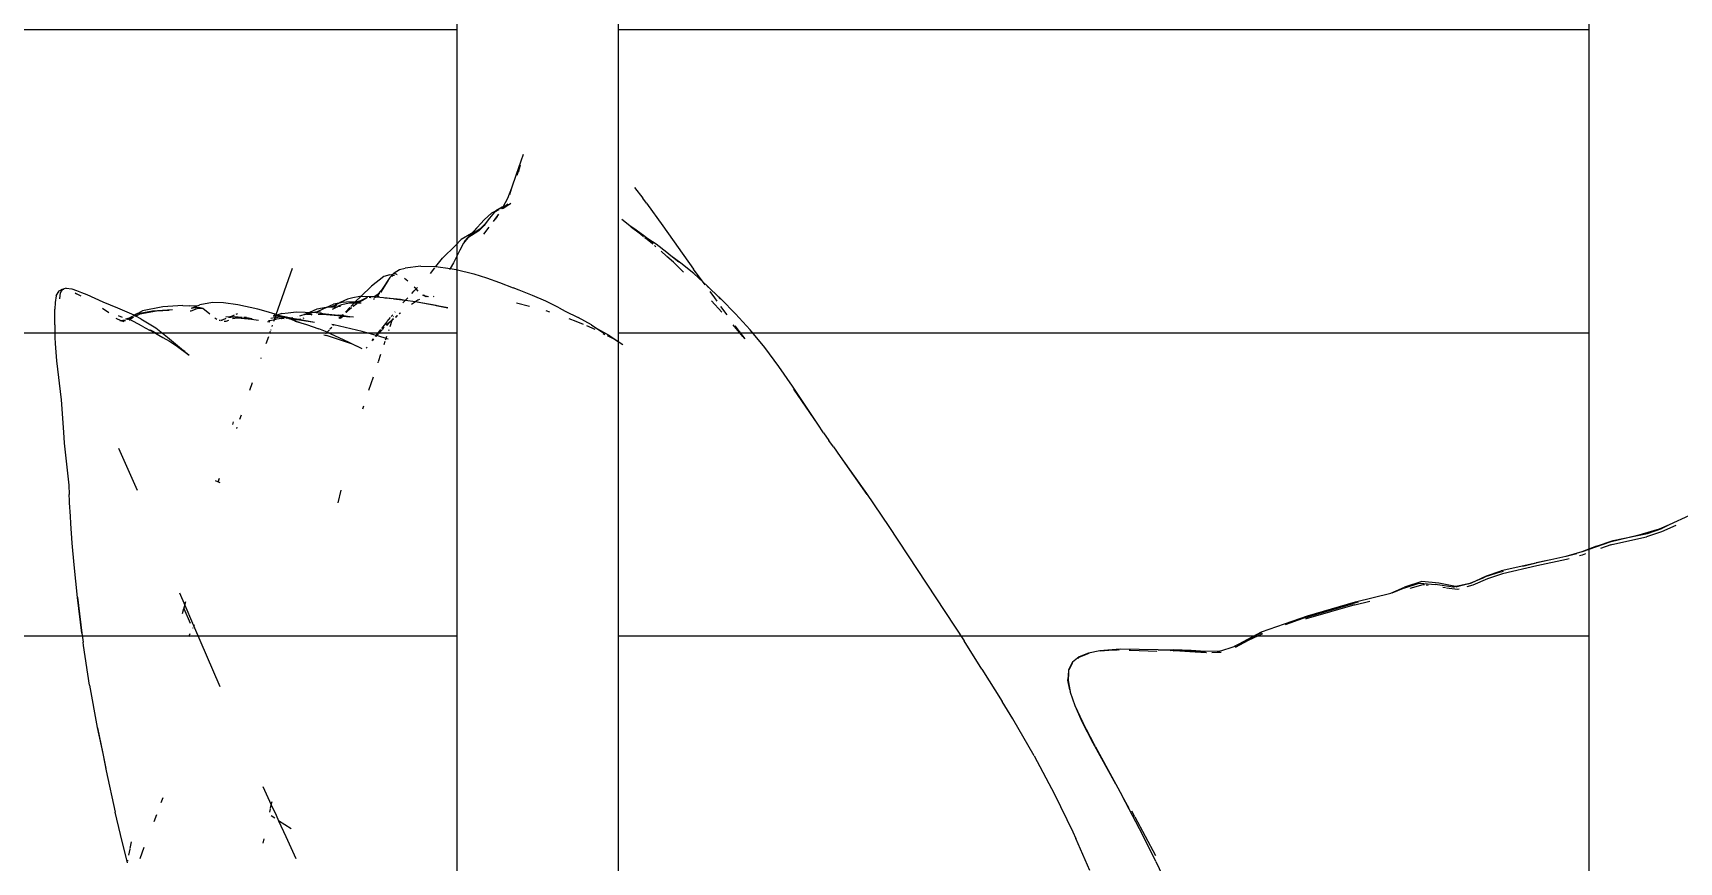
# Model space of a CAD drawing. Header units: millimetres. Extents: x -12551121 to 353735, y 112272 to 285506.
# Drawn here: x 99886 to 100395, y 178618 to 178874 of the extents above; entities that cross this region are included whole.
import ezdxf

# ---------------------------------------------------------------- set-up
doc = ezdxf.new("R2010")
doc.units = ezdxf.units.MM
doc.header["$MEASUREMENT"] = 0
doc.layers.add('+AT9-HATCH', color=8, linetype='Continuous')
doc.layers.add('+AT9_Hardscape', color=1, linetype='Continuous')

# ---------------------------------------------------------------- blocks, each defined once
blk = doc.blocks.new('cabana')
at = {"layer": '+AT9_Hardscape', "color": 1}
for p, q in [((632.01, 673.96), (641.07, 674.25)), ((632.47, 673.76), (632.76, 673.64)), ((634.22, 673.02), (635.98, 672.28)), ((636.16, 672.2), (638.08, 671.39)), ((641.07, 674.25), (648.1, 674.45)), ((661.22, 674.56), (648.1, 674.45)), ((666.64, 674.49), (661.22, 674.56)), ((666.64, 674.49), (661.94, 674.51)), ((674.72, 674.39), (666.64, 674.49)), ((674.91, 674.46), (666.64, 674.49)), ((688.24, 674.1), (674.91, 674.46)), ((688.24, 674.1), (700.6, 673.46)), ((700.6, 673.46), (701.63, 673.35)), ((704.4, 673.13), (701.63, 673.35)), ((715.59, 672.14), (704.4, 673.13)), ((704.4, 673.13), (715.53, 672.22)), ((715.53, 672.22), (725.66, 671.15)), ((635.57, 667.98), (632.43, 669.99)), ((725.66, 671.15), (732.31, 670.38)), ((732.31, 670.38), (738.31, 669.51)), ((738.31, 669.51), (740.55, 669.12)), ((740.55, 669.12), (744.68, 668.53)), ((744.68, 668.53), (745.33, 668.43)), ((745.33, 668.43), (747.24, 668.16)), ((750.02, 667.67), (747.24, 668.16)), ((763.02, 666.37), (750.02, 667.67)), ((644.72, 662.1), (642.77, 663.35)), ((766.4, 665.96), (763.02, 666.37)), ((776.36, 664.54), (766.4, 665.96)), ((788.47, 663.54), (776.36, 664.54)), ((793.8, 662.81), (788.47, 663.54)), ((795.68, 662.48), (793.8, 662.81)), ((797.46, 662.13), (795.68, 662.48)), ((799.52, 661.74), (797.46, 662.13)), ((799.52, 661.74), (804.19, 660.7)), ((649.39, 659.1), (647.99, 660)), ((806.2, 660.22), (804.19, 660.7)), ((808.22, 659.43), (806.2, 660.22)), ((808.84, 658.09), (807.06, 658.6)), ((808.22, 659.43), (809.45, 658.22)), ((809.54, 657.39), (808.84, 658.09)), ((809.48, 657.88), (809.45, 658.22)), ((809.5, 657.83), (809.48, 657.88)), ((809.75, 657.18), (809.5, 657.83)), ((809.54, 657.39), (809.5, 657.83)), ((809.6, 656.83), (809.54, 657.39)), ((809.75, 657.18), (809.54, 657.39)), ((809.87, 655.99), (809.75, 657.18)), ((806.53, 651.94), (807.51, 653.15)), ((807.62, 651.56), (806.63, 650.07)), ((807.89, 653.5), (807.51, 653.15)), ((808.51, 652.98), (807.62, 651.56)), ((809.26, 654.3), (808.51, 652.98)), ((809.87, 655.99), (809.26, 654.3)), ((758.15, 650.29), (744.24, 647.35)), ((806.63, 650.07), (803.36, 645.71)), ((703.99, 641.39), (705.4, 640.67)), ((796.16, 640.83), (796.54, 641.76)), ((796.16, 640.83), (796.51, 641.32)), ((796.44, 640.35), (796.51, 641.32)), ((796.51, 641.32), (797.56, 642.78)), ((796.51, 641.32), (796.54, 641.76)), ((797.36, 640.75), (798.2, 641.88)), ((800.62, 641.62), (797.46, 637.22)), ((799.64, 644.59), (801.43, 646.22)), ((803.36, 645.71), (800.62, 641.62)), ((679.4, 634.7), (699.51, 638.83)), ((697.31, 640.48), (696.52, 641.07)), ((699.01, 639.21), (698.82, 639.35)), ((699.51, 638.83), (700.41, 639.04)), ((699.84, 638.59), (699.51, 638.83)), ((706.35, 640.19), (700.41, 639.04)), ((705.4, 640.67), (700.54, 639.76)), ((705.45, 640.65), (705.4, 640.67)), ((705.85, 640.77), (705.45, 640.65)), ((705.45, 640.65), (706.35, 640.19)), ((710.46, 640.98), (706.35, 640.19)), ((706.35, 640.19), (707.36, 639.67)), ((793.55, 635.4), (795.52, 637.7)), ((795.52, 637.7), (796.26, 638.63)), ((795.78, 635.27), (796.98, 636.67)), ((796.15, 640.57), (796.08, 640.8)), ((796.14, 640.03), (796.15, 640.57)), ((796.15, 640.57), (796.16, 640.83)), ((796.29, 640.19), (796.15, 640.57)), ((796.17, 638.85), (796.15, 638.88)), ((796.26, 638.63), (796.18, 638.82)), ((796.28, 638.58), (796.18, 638.44)), ((796.26, 638.63), (796.29, 638.7)), ((796.28, 638.58), (796.26, 638.63)), ((796.66, 639.11), (796.28, 638.58)), ((796.77, 637.39), (796.28, 638.58)), ((796.29, 638.7), (796.63, 639.2)), ((796.29, 638.7), (796.42, 639.02)), ((796.49, 639.2), (796.56, 639.39)), ((796.56, 639.39), (796.53, 639.48)), ((796.56, 639.39), (796.7, 639.74)), ((796.59, 639.31), (796.56, 639.39)), ((796.72, 637.76), (796.6, 638.6)), ((796.74, 638.21), (796.6, 638.6)), ((796.63, 639.2), (796.75, 639.31)), ((796.64, 639.17), (796.63, 639.2)), ((796.75, 639.31), (796.64, 639.17)), ((796.66, 639.11), (796.64, 639.17)), ((796.77, 638.81), (796.66, 639.11)), ((796.74, 638.21), (796.72, 637.76)), ((796.77, 638.81), (796.74, 638.21)), ((796.96, 637.63), (796.74, 638.21)), ((796.75, 639.31), (796.88, 639.41)), ((796.75, 639.31), (796.77, 638.81)), ((797.11, 637.82), (796.77, 638.81)), ((796.81, 639.91), (796.8, 639.54)), ((796.98, 636.67), (796.9, 636.99)), ((796.98, 636.67), (797.21, 636.94)), ((797.33, 635.33), (796.98, 636.67)), ((797.21, 636.94), (797.09, 637.28)), ((797.21, 636.94), (797.36, 637.11)), ((797.62, 635.83), (797.21, 636.94)), ((797.36, 637.11), (797.22, 637.49)), ((797.36, 637.11), (797.46, 637.22)), ((797.63, 636.31), (797.36, 637.11)), ((797.63, 636.31), (797.62, 635.83)), ((629.31, 631.64), (630.58, 631.07)), ((792.12, 631.37), (788.6, 628.38)), ((791.15, 632.41), (788.75, 629.82)), ((790.06, 631), (791.76, 633.07)), ((790.06, 631), (791.15, 632.41)), ((791.15, 632.41), (791.87, 633.35)), ((791.76, 633.07), (791.15, 632.41)), ((793.55, 635.4), (791.87, 633.35)), ((795.78, 635.27), (792.12, 631.37)), ((797.52, 631.23), (796.63, 625.18)), ((797.16, 630.07), (797.33, 635.33)), ((797.16, 630.07), (797.3, 632.88)), ((797.62, 635.83), (797.52, 631.23)), ((798.19, 634.31), (797.62, 635.83)), ((798.07, 627.93), (798.19, 634.31)), ((636.14, 626.54), (637.04, 627.44)), ((640.41, 626.73), (636.99, 625.97)), ((638.31, 627.63), (639.23, 627.24)), ((639.44, 627.15), (640.41, 626.73)), ((646.49, 628.1), (640.41, 626.73)), ((640.41, 626.73), (641.4, 626.31)), ((788.6, 628.38), (784.11, 624.87)), ((785.95, 626.64), (784.11, 624.87)), ((787.25, 628.06), (785.16, 625.96)), ((785.95, 626.64), (785.16, 625.96)), ((788.75, 629.82), (787.25, 628.06)), ((796.5, 626.18), (797.16, 630.07)), ((797.15, 621.71), (798.07, 627.93)), ((629.93, 624.32), (622.62, 622.72)), ((635.15, 625.54), (629.93, 624.32)), ((631.91, 622.27), (635.15, 625.54)), ((636.99, 625.97), (635.15, 625.54)), ((741.6, 622.24), (741.3, 621.79)), ((741.48, 622.3), (741.6, 622.24)), ((742.15, 623.08), (741.6, 622.24)), ((741.6, 622.24), (742.45, 621.73)), ((742.53, 621.79), (741.6, 622.24)), ((785.16, 625.96), (781.72, 623)), ((783.95, 624.74), (781.72, 623)), ((783.95, 624.74), (783.28, 624.07)), ((784.11, 624.87), (783.95, 624.74)), ((785.16, 625.96), (784.11, 624.87)), ((797.15, 621.71), (796.72, 619.75)), ((792.84, 614.08), (794.97, 615.87)), ((794.97, 615.87), (795.26, 617.71)), ((794.97, 615.87), (795.59, 616.99)), ((795, 619.68), (795.05, 619.86)), ((795.26, 617.71), (795, 619.68)), ((795.59, 616.99), (795.78, 618.78)), ((795.78, 618.78), (795.72, 619.47)), ((795.85, 619.08), (796.07, 617.53)), ((795.85, 619.08), (796.11, 617.67)), ((796.07, 617.53), (796.11, 617.67)), ((796.11, 617.67), (796.72, 619.75)), ((796.11, 617.67), (796.3, 616.61)), ((796.16, 612.55), (796.3, 616.61)), ((756.58, 613.24), (756.9, 613.05)), ((758.73, 613.9), (757.97, 614.27)), ((759.14, 611.7), (760.35, 610.98)), ((790.24, 611.16), (790.25, 610.8)), ((790.35, 611.12), (790.25, 610.8)), ((790.52, 609.52), (790.25, 610.8)), ((790.33, 611.31), (790.35, 611.15)), ((790.39, 611.32), (790.35, 611.15)), ((790.35, 611.15), (790.35, 611.12)), ((790.35, 611.12), (790.56, 609.55)), ((790.47, 611.63), (790.43, 611.47)), ((790.81, 612.38), (791.34, 612.82)), ((795.39, 609.31), (796.16, 612.55)), ((767.27, 606.82), (769.41, 605.53)), ((788.59, 601.85), (789.84, 606.01)), ((789.59, 609.75), (789.69, 610.25)), ((789.79, 608.84), (789.59, 609.75)), ((789.84, 606.01), (789.97, 607.52)), ((789.84, 604.55), (790.47, 606.8)), ((789.87, 605.3), (790.5, 607.38)), ((790.47, 607.05), (790.49, 607.13)), ((790.47, 606.8), (790.47, 607.05)), ((790.74, 608.03), (790.49, 607.13)), ((790.49, 607.13), (790.5, 607.38)), ((790.5, 607.38), (790.52, 607.43)), ((790.52, 607.43), (790.74, 608.03)), ((790.52, 607.43), (790.56, 607.99)), ((790.56, 607.99), (790.62, 608.52)), ((790.62, 608.52), (790.62, 608.69)), ((790.72, 608.1), (790.62, 608.52)), ((791.14, 609.46), (790.72, 608.1)), ((790.74, 608.03), (790.72, 608.1)), ((790.93, 607.26), (790.74, 608.03)), ((791.01, 606.85), (790.93, 607.26)), ((791.18, 605.89), (791.1, 606.33)), ((791.18, 605.89), (791.17, 605.85)), ((793.86, 605.04), (795.39, 609.31)), ((776.18, 601.46), (776.41, 601.32)), ((787.89, 599.79), (788.59, 601.85)), ((788.59, 601.85), (789.87, 605.3)), ((789.48, 603.26), (788.9, 601.59)), ((789.48, 603.26), (789.71, 604.07)), ((791.31, 599.31), (793.86, 605.04)), ((780.39, 598.93), (782.38, 597.74)), ((783.21, 597.24), (783.82, 596.88)), ((784.13, 596.69), (784.34, 596.56)), ((785.21, 596.04), (785.54, 595.84)), ((786.64, 596.48), (786.88, 597.12)), ((787.03, 596.32), (787.11, 596.78)), ((787.04, 594.94), (787.03, 596.32)), ((787.65, 594.8), (787.69, 595.92)), ((787.87, 599.75), (787.89, 599.79)), ((788.74, 594.35), (790.06, 596.89)), ((790.06, 596.89), (791.31, 599.31)), ((786.03, 589.78), (786.45, 590.43)), ((786.45, 590.43), (786.4, 590.06)), ((786.4, 590.06), (786.52, 590.37)), ((786.45, 590.43), (786.52, 590.55)), ((786.49, 589.8), (787.44, 592.1)), ((786.5, 590.09), (786.68, 590.8)), ((786.5, 590.09), (786.52, 590.37)), ((786.52, 590.37), (786.68, 590.8)), ((786.52, 590.55), (786.68, 590.8)), ((786.52, 590.37), (786.52, 590.55)), ((786.67, 595.16), (787.04, 594.94)), ((786.68, 590.8), (786.77, 590.94)), ((786.75, 591.92), (787, 592.67)), ((786.77, 591.03), (786.86, 591.26)), ((786.77, 591.03), (786.77, 590.94)), ((786.86, 591.26), (788.03, 594.29)), ((786.86, 591.26), (787.61, 593.73)), ((787.44, 592.1), (786.86, 591.26)), ((787, 592.67), (787.05, 594.14)), ((787.05, 592.82), (787, 592.67)), ((787.06, 594.57), (787.04, 594.94)), ((787.04, 594.94), (787.64, 594.58)), ((787.05, 594.14), (787.06, 594.57)), ((787.05, 592.82), (787.05, 594.14)), ((787.44, 592.1), (787.75, 592.84)), ((787.63, 592.42), (787.44, 592.1)), ((787.63, 592.42), (787.45, 591.81)), ((787.64, 594.58), (787.61, 593.73)), ((788.33, 593.64), (787.63, 592.42)), ((787.75, 592.84), (787.63, 592.42)), ((787.65, 594.8), (787.64, 594.58)), ((787.64, 594.58), (788.05, 594.33)), ((787.78, 592.91), (787.75, 592.84)), ((788.16, 594.26), (787.78, 592.91)), ((787.78, 592.91), (788.3, 594.13)), ((788.05, 594.33), (788.03, 594.29)), ((788.28, 595.04), (788.05, 594.33)), ((788.05, 594.33), (788.16, 594.26)), ((788.36, 594.92), (788.16, 594.26)), ((788.37, 594.9), (788.16, 594.26)), ((788.16, 594.26), (788.3, 594.16)), ((788.3, 594.16), (788.37, 594.9)), ((788.3, 594.16), (788.5, 594.64)), ((788.3, 594.13), (788.3, 594.16)), ((788.3, 594.16), (788.56, 594.03)), ((788.33, 593.64), (788.3, 594.13)), ((788.43, 592.3), (788.3, 590.31)), ((788.56, 594.03), (788.33, 593.64)), ((788.43, 592.3), (788.33, 593.64)), ((788.5, 594.64), (788.52, 594.69)), ((788.74, 594.35), (788.56, 594.03)), ((788.56, 594.03), (801.56, 586.22)), ((727.56, 587.35), (731.27, 585.54)), ((783.6, 585.54), (781.46, 582.06)), ((785.36, 588.73), (783.6, 585.54)), ((783.65, 582.97), (785.6, 588.02)), ((783.65, 582.97), (785.59, 587.64)), ((784.58, 587.51), (785.36, 588.73)), ((785.36, 588.73), (786.03, 589.78)), ((785.57, 586.93), (785.59, 587.64)), ((785.59, 587.64), (786.31, 589.46)), ((785.59, 587.64), (785.6, 588.02)), ((785.6, 588.02), (786.4, 590.06)), ((785.6, 588.02), (785.62, 588.55)), ((785.62, 588.55), (786.03, 589.78)), ((785.69, 585.95), (785.63, 586.28)), ((786.31, 589.46), (786.5, 590.09)), ((786.4, 590.06), (786.31, 589.46)), ((786.31, 589.46), (786.49, 589.8)), ((786.46, 589.25), (786.49, 589.8)), ((786.49, 589.8), (786.5, 590.09)), ((786.5, 587.75), (786.49, 587.82)), ((786.79, 585.11), (786.57, 587.1)), ((786.75, 584.92), (786.66, 585.56)), ((786.79, 585.11), (786.66, 585.56)), ((786.91, 585.64), (786.79, 585.11)), ((786.91, 585.64), (786.85, 584.72)), ((788.04, 587.91), (787.41, 585.14)), ((788.3, 590.31), (788.04, 587.91)), ((774.67, 572.93), (778.98, 580.19)), ((779.38, 580.96), (778.98, 580.19)), ((779.91, 579.8), (779.53, 580.34)), ((779.91, 579.8), (781.46, 582.06)), ((785.96, 581.36), (785.65, 579.96)), ((786.09, 580.62), (785.65, 579.08)), ((786.09, 580.62), (786.83, 583.14)), ((786.09, 580.62), (786.1, 580.9)), ((786.09, 580.24), (786.09, 580.62)), ((786.11, 583.29), (786.1, 583.38)), ((786.75, 584.92), (786.37, 583.21)), ((786.71, 582.08), (786.88, 580.47)), ((786.71, 582.08), (786.86, 581.4)), ((786.8, 584.95), (786.75, 584.92)), ((786.8, 584.51), (786.75, 584.92)), ((786.79, 585.06), (786.79, 585.11)), ((786.8, 584.95), (786.79, 585.06)), ((786.8, 584.95), (786.8, 584.51)), ((786.85, 584.72), (786.8, 584.95)), ((786.85, 584.72), (786.8, 584.51)), ((786.8, 584.51), (786.82, 584.37)), ((786.82, 584.37), (786.83, 583.14)), ((787.04, 583.86), (786.83, 583.14)), ((786.83, 583.14), (786.86, 581.4)), ((787.04, 583.86), (786.85, 584.72)), ((786.86, 581.4), (787.33, 579.24)), ((786.86, 581.4), (786.88, 580.47)), ((787.41, 585.14), (787.04, 583.86)), ((787.6, 581.38), (787.04, 583.86)), ((787.48, 578.5), (787.6, 581.38)), ((775.25, 573.59), (776.55, 575.31)), ((776.55, 575.31), (779.12, 578.64)), ((777.96, 569.11), (781.74, 577.24)), ((779.12, 578.64), (779.91, 579.8)), ((780.52, 578.95), (779.91, 579.8)), ((781.12, 578.1), (780.67, 578.74)), ((781.74, 577.24), (781.6, 577.44)), ((781.64, 577.57), (781.79, 577.34)), ((781.74, 577.24), (781.79, 577.34)), ((781.79, 577.34), (782.02, 577.85)), ((783.46, 575.35), (783.94, 574.43)), ((785.65, 579.96), (783.94, 574.43)), ((784.05, 574.23), (784.4, 575.21)), ((785.65, 579.08), (784.4, 575.21)), ((786.99, 575.04), (786.53, 576.85)), ((786.99, 575.04), (787.29, 576.96)), ((787.32, 576.71), (786.99, 575.04)), ((787.28, 577.04), (787.46, 578.07)), ((787.3, 576.99), (787.28, 577.04)), ((787.29, 576.96), (787.3, 576.99)), ((787.34, 576.82), (787.29, 576.96)), ((787.32, 576.71), (787.34, 576.82)), ((787.48, 575.21), (787.32, 576.71)), ((787.33, 579.24), (787.48, 578.5)), ((787.37, 577), (787.34, 576.82)), ((787.48, 576.29), (787.34, 576.82)), ((787.37, 577), (787.46, 578.07)), ((787.46, 578.07), (787.48, 578.5)), ((787.46, 578.07), (787.48, 576.29)), ((787.48, 578.5), (787.97, 576.05)), ((787.48, 576.29), (787.48, 575.21)), ((787.98, 574.33), (787.48, 576.29)), ((787.98, 574.33), (787.97, 576.05)), ((754.52, 573.86), (755.29, 573.41)), ((759.73, 570.82), (763.52, 568.61)), ((772.7, 570.24), (775.25, 573.59)), ((772.7, 570.24), (774.67, 572.93)), ((782.84, 570.89), (783.17, 571.95)), ((783.82, 574.06), (783.17, 571.95)), ((783.17, 571.95), (783.92, 573.9)), ((783.36, 574.81), (783.82, 574.06)), ((783.37, 574.94), (783.37, 575)), ((783.89, 574.28), (783.37, 574.94)), ((783.38, 575.07), (783.94, 574.43)), ((783.88, 574.23), (783.82, 574.06)), ((783.82, 574.06), (783.92, 573.9)), ((783.88, 574.23), (783.89, 574.28)), ((784, 574.12), (783.88, 574.23)), ((783.94, 574.43), (783.89, 574.28)), ((783.92, 573.9), (783.99, 574.07)), ((783.92, 573.9), (784.08, 573.65)), ((783.94, 574.43), (784.05, 574.23)), ((783.99, 574.07), (784, 574.12)), ((784.06, 574.04), (783.99, 574.07)), ((784.05, 574.23), (784, 574.12)), ((784.05, 574.23), (784.19, 574)), ((784.05, 574.23), (784.18, 573.98)), ((784.16, 573.91), (784.06, 574.04)), ((784.14, 573.86), (784.16, 573.91)), ((784.18, 573.98), (784.16, 573.93)), ((784.65, 572.73), (785.84, 570.82)), ((784.76, 572.87), (785.84, 570.82)), ((784.78, 572.9), (785.86, 570.89)), ((785.98, 571.27), (784.8, 572.92)), ((784.84, 572.97), (785.99, 571.3)), ((786.12, 570.24), (786.77, 568.99)), ((786.15, 570.36), (786.14, 570.33)), ((786.14, 570.33), (786.32, 570.03)), ((786.25, 570.92), (787.02, 569.8)), ((787.02, 569.8), (786.25, 570.89)), ((786.85, 574.07), (787.01, 574.98)), ((787.01, 574.98), (786.99, 575.04)), ((787.34, 573.69), (787.01, 574.98)), ((787.02, 569.8), (787.34, 571.18)), ((787.17, 570.15), (787.2, 569.56)), ((787.34, 571.18), (787.34, 573.69)), ((787.91, 571.99), (787.4, 569.26)), ((787.99, 573.16), (787.91, 571.99)), ((788.08, 573.96), (787.98, 574.33)), ((787.99, 573.16), (787.98, 574.33)), ((788.65, 571.55), (788.08, 573.96)), ((788.71, 569.78), (788.65, 571.55)), ((767.43, 566.34), (767.6, 566.23)), ((767.83, 566.1), (769.91, 564.89)), ((772.65, 568.95), (772.89, 568.66)), ((774.49, 566.62), (774.96, 566.03)), ((774.54, 566.71), (775.01, 566.14)), ((775.47, 564.44), (775.74, 564.94)), ((775.5, 565.27), (775.74, 564.94)), ((775.6, 565.44), (775.85, 565.15)), ((775.74, 564.94), (775.85, 565.15)), ((775.74, 564.94), (776.19, 564.31)), ((775.85, 565.15), (777.96, 569.11)), ((775.85, 565.15), (776.3, 564.61)), ((786.57, 567.62), (786.66, 568.26)), ((786.66, 568.26), (786.81, 568.88)), ((786.77, 568.99), (786.81, 568.88)), ((786.81, 568.88), (787.02, 569.8)), ((786.81, 568.88), (787.35, 567.18)), ((787.02, 569.8), (787.2, 569.56)), ((787.12, 568.49), (787.35, 567.18)), ((787.12, 568.49), (787.36, 567.59)), ((787.2, 569.56), (787.22, 569.53)), ((787.22, 569.53), (787.35, 569.34)), ((787.22, 569.53), (787.28, 568.6)), ((787.28, 568.6), (787.25, 568.41)), ((787.4, 569.26), (787.28, 568.6)), ((787.28, 568.6), (787.36, 567.59)), ((787.4, 569.26), (787.35, 569.34)), ((787.36, 567.59), (787.35, 567.18)), ((787.35, 567.18), (787.4, 567.03)), ((787.36, 567.59), (787.94, 565.34)), ((788.6, 567.34), (787.4, 569.26)), ((787.4, 567.03), (787.94, 565.34)), ((787.4, 567.03), (787.41, 566.8)), ((787.82, 563.89), (788.6, 567.34)), ((788.6, 567.34), (788.66, 567.59)), ((791.03, 563.45), (788.6, 567.34)), ((788.66, 567.59), (788.71, 569.78)), ((772.6, 563.32), (773.58, 562.75)), ((773.88, 562.58), (774.33, 562.31)), ((774.33, 562.31), (774.02, 561.73)), ((774.33, 562.31), (775.47, 564.44)), ((774.33, 562.31), (774.91, 561.98)), ((776.24, 564.24), (777.08, 563.06)), ((776.38, 564.52), (777.12, 563.64)), ((776.53, 561.03), (776.86, 560.84)), ((777.23, 562.84), (777.08, 563.06)), ((777.12, 563.64), (777.38, 563.32)), ((777.46, 562.48), (777.28, 562.76)), ((777.84, 562.22), (777.48, 562.83)), ((777.61, 563.04), (779.3, 560.98)), ((777.65, 560.37), (779.45, 559.33)), ((778.99, 560.13), (778.21, 561.32)), ((778.99, 560.13), (778.28, 561.44)), ((779.45, 559.33), (778.99, 560.13)), ((779.33, 560.93), (780.37, 559.66)), ((785.18, 555.48), (787.43, 562.65)), ((786.38, 559.46), (786.55, 560.14)), ((787.04, 563.3), (786.93, 563.62)), ((787.43, 562.65), (787.38, 562.73)), ((787.43, 562.65), (787.5, 562.87)), ((787.53, 562.51), (787.43, 562.65)), ((787.55, 563.27), (787.48, 563.07)), ((787.5, 562.87), (787.48, 563.07)), ((787.5, 562.87), (787.65, 563.33)), ((787.5, 562.87), (787.53, 562.51)), ((787.53, 562.51), (787.57, 562.45)), ((787.57, 562.45), (787.6, 561.72)), ((788.29, 561.51), (787.57, 562.45)), ((787.65, 563.33), (787.61, 563.45)), ((787.64, 564.31), (787.79, 564.87)), ((787.64, 564.31), (787.65, 564.21)), ((787.65, 563.33), (787.82, 563.89)), ((788.03, 562.25), (787.65, 563.33)), ((788.29, 561.51), (787.79, 562.58)), ((787.79, 562.58), (788.03, 562.25)), ((788.29, 561.51), (788.03, 562.25)), ((788.03, 562.25), (789.22, 560.64)), ((788.32, 561.39), (788.29, 561.51)), ((791.59, 558.13), (788.6, 561.07)), ((792.54, 557.33), (789.22, 560.64)), ((793.19, 559.05), (791.03, 563.45)), ((779.52, 559.29), (779.45, 559.33)), ((779.74, 558.91), (779.52, 559.29)), ((779.52, 559.29), (779.7, 558.87)), ((779.52, 559.29), (779.88, 559.08)), ((780.17, 558.04), (780.19, 558.09)), ((780.17, 558.04), (780.49, 557.46)), ((780.53, 557.54), (780.17, 558.04)), ((780.53, 557.54), (780.19, 558.12)), ((780.4, 558.78), (780.47, 558.73)), ((780.59, 559.4), (781.06, 558.81)), ((780.91, 556.72), (781.12, 556.34)), ((781.16, 556.44), (780.96, 556.79)), ((781.72, 558), (781.78, 557.92)), ((783.97, 554.98), (784.25, 554.61)), ((784.54, 554.2), (785.73, 557.6)), ((784.61, 554.1), (785.18, 555.48)), ((785.97, 558.28), (786.38, 559.46)), ((791.7, 557.99), (791.59, 558.13)), ((793.33, 556.23), (792.54, 557.33)), ((792.81, 556.47), (792.68, 556.65)), ((792.85, 555.84), (792.81, 556.47)), ((792.9, 554.91), (792.89, 555.07)), ((792.96, 554.89), (792.99, 554.93)), ((793.02, 555), (793.35, 555.54)), ((793.3, 557.22), (793.19, 559.05)), ((793.3, 557.22), (793.33, 556.23)), ((793.33, 556.23), (793.35, 555.54)), ((793.68, 555.74), (793.33, 556.23)), ((793.68, 555.74), (794.31, 553.89)), ((779.61, 541.69), (783.31, 550.67)), ((781.13, 545.14), (783.31, 550.67)), ((783.5, 551.17), (782.93, 552.47)), ((783.31, 550.67), (783.5, 551.17)), ((783.5, 551.17), (784.54, 554.2)), ((783.5, 551.17), (784.61, 554.1)), ((783.86, 550.34), (783.57, 550.99)), ((783.99, 549.72), (783.86, 550.34)), ((784.25, 554.61), (784.54, 554.2)), ((784.54, 554.2), (784.61, 554.1)), ((784.66, 554.03), (785.24, 553.2)), ((786.31, 551.7), (786.92, 550.83)), ((786.6, 549.59), (787.38, 550.13)), ((786.92, 550.83), (787.38, 550.13)), ((787.38, 550.13), (788.04, 550.59)), ((787.38, 550.13), (787.74, 549.6)), ((790.27, 552.16), (791.32, 552.93)), ((793.96, 547.25), (794.34, 552.11)), ((794.31, 553.89), (794.34, 552.11)), ((781.13, 545.14), (779.61, 541.69)), ((783.99, 545.26), (783.92, 545.42)), ((784.84, 548.06), (784.27, 546.88)), ((784.28, 547.02), (784.48, 547.5)), ((784.32, 547.38), (784.44, 547.66)), ((784.44, 547.66), (784.38, 547.96)), ((784.44, 547.66), (784.48, 547.75)), ((784.48, 547.5), (784.44, 547.66)), ((784.48, 547.75), (785.05, 548.51)), ((784.48, 547.75), (784.84, 548.06)), ((785.05, 548.51), (784.84, 548.06)), ((784.84, 548.06), (785.1, 548.29)), ((791.18, 544.82), (792.57, 543.11)), ((793.96, 547.25), (792.95, 542.86)), ((792.89, 542.73), (791.36, 538.52)), ((792.95, 542.86), (792.89, 542.73)), ((792.89, 542.73), (795.01, 540.12)), ((795.01, 540.12), (798.07, 535.47)), ((790.71, 536.74), (788.27, 531.72)), ((791.36, 538.52), (790.71, 536.74)), ((791.36, 538.52), (791.03, 538.81)), ((792.95, 537.11), (791.36, 538.52)), ((796.33, 534.46), (792.95, 537.11)), ((798.18, 532.89), (796.33, 534.46)), ((799.44, 533.31), (798.07, 535.47)), ((788.27, 531.72), (786.27, 528.11)), ((799.57, 531.16), (798.18, 532.89)), ((798.68, 532.37), (798.18, 532.89)), ((799.57, 531.16), (798.68, 532.37)), ((800.77, 529.59), (798.69, 532.55)), ((799.57, 531.16), (798.69, 532.55)), ((800.68, 529.85), (799.44, 533.31)), ((801.02, 527.48), (799.57, 531.16)), ((799.75, 530.92), (799.57, 531.16)), ((800.22, 530.26), (799.75, 530.92)), ((801.42, 526.98), (800.22, 530.26)), ((800.84, 529.37), (800.22, 530.26)), ((800.77, 529.59), (800.68, 529.85)), ((801.22, 528.94), (800.77, 529.59)), ((784.03, 524.42), (781.56, 520.72)), ((786.27, 528.11), (784.03, 524.42)), ((799.62, 526.13), (801.47, 524.07)), ((802.29, 525.51), (801.02, 527.48)), ((801.88, 527.84), (801.12, 528.97)), ((801.88, 527.84), (801.22, 528.94)), ((803.92, 525.1), (801.22, 528.94)), ((802.7, 525.04), (801.42, 526.98)), ((802.7, 525.04), (802.29, 525.51)), ((804.1, 523.45), (802.7, 525.04)), ((802.9, 524.74), (802.7, 525.04)), ((805.56, 522.4), (803.92, 525.1)), ((776.83, 520.6), (774.99, 516.87)), ((780.42, 518.99), (781.56, 520.72)), ((802.91, 522.42), (803.48, 521.77)), ((802.92, 522.45), (803.48, 521.77)), ((803.48, 521.77), (804.73, 520.3)), ((803.87, 521.39), (803.48, 521.77)), ((804.21, 521), (803.87, 521.39)), ((804.61, 522.79), (804.1, 523.45)), ((804.21, 521), (804.78, 520.48)), ((805.11, 522.15), (804.61, 522.79)), ((805.61, 521.5), (805.11, 522.15)), ((805.56, 522.4), (805.94, 521.05)), ((805.62, 521.47), (805.61, 521.5)), ((806.07, 520.09), (805.62, 521.47)), ((805.94, 521.05), (805.62, 521.47)), ((805.94, 521.05), (805.99, 520.98)), ((806.68, 518.86), (805.99, 520.98)), ((805.99, 520.98), (806.24, 520.02)), ((806.24, 520.02), (806.25, 519.9)), ((806.3, 519.4), (806.28, 519.26)), ((806.32, 518.93), (806.28, 519.26)), ((775.39, 511.61), (778.02, 515.26)), ((778.02, 515.26), (780.42, 518.99)), ((806.15, 518.51), (806.39, 518.15)), ((806.37, 518.6), (806.22, 518.89)), ((806.22, 518.89), (806.39, 518.15)), ((806.24, 519.01), (806.32, 518.93)), ((806.32, 518.93), (806.36, 518.89)), ((806.36, 518.89), (806.72, 518.53)), ((806.36, 518.89), (806.37, 518.6)), ((806.4, 518.54), (806.37, 518.6)), ((806.39, 518.15), (806.45, 518.06)), ((806.84, 517.64), (806.4, 518.54)), ((806.4, 518.54), (806.45, 518.06)), ((806.45, 518.06), (806.48, 517.73)), ((806.45, 518.06), (806.87, 517.43)), ((806.95, 516.78), (806.48, 517.73)), ((806.72, 518.53), (806.68, 518.86)), ((806.72, 518.53), (808.99, 516.57)), ((806.84, 517.64), (806.72, 518.53)), ((807.18, 516.96), (806.84, 517.64)), ((806.87, 517.43), (806.84, 517.64)), ((806.87, 517.43), (807.18, 516.96)), ((806.95, 516.78), (806.87, 517.43)), ((806.95, 516.78), (807.33, 515.95)), ((808.99, 516.57), (811.92, 514.67)), ((810.02, 515.75), (811.92, 514.67)), ((811.92, 514.67), (815.75, 512.48)), ((771.88, 511.12), (772.44, 512.14)), ((772.53, 508.01), (775.39, 511.61)), ((816.71, 511.8), (815.41, 512.34)), ((815.75, 512.48), (821.35, 509.03)), ((818.26, 510.8), (816.17, 511.86)), ((818.26, 510.8), (818.37, 510.75)), ((768.71, 505.76), (767.5, 503.84)), ((771.21, 506.44), (768.44, 502.86)), ((772.53, 508.01), (771.21, 506.44)), ((765.37, 499.36), (763.69, 497.7)), ((765.45, 500.93), (763.79, 498.56)), ((765.37, 499.36), (768.44, 502.86)), ((767.5, 503.84), (766.08, 501.81)), ((760.87, 494.53), (757.4, 491.11)), ((761.15, 495.29), (759.54, 493.34)), ((760.87, 494.53), (763.69, 497.7)), ((762.02, 496.35), (761.63, 495.87)), ((763.69, 497.7), (761.94, 495.96)), ((759.54, 493.34), (757.4, 491.11)), ((788.85, 478.08), (789.7, 478.79)), ((789.12, 477.94), (791.82, 480.45)), ((789.7, 478.79), (792.91, 481.48)), ((789.7, 478.79), (792.32, 481.05)), ((791.82, 480.45), (792.91, 481.48)), ((792.32, 481.05), (792.91, 481.48)), ((792.91, 481.48), (795.31, 483.47)), ((781.39, 472.26), (783.2, 473.6)), ((782.5, 471.93), (785.64, 474.69)), ((784.93, 474.9), (785.32, 475.19)), ((785.64, 474.69), (787.8, 476.79)), ((785.92, 475.64), (786.05, 475.74)), ((786.05, 475.74), (787.64, 477.02)), ((786.2, 475.4), (787.8, 476.79)), ((787.64, 477.02), (788.34, 477.65)), ((787.64, 477.02), (788.36, 477.64)), ((787.8, 476.79), (789.12, 477.94)), ((787.8, 476.79), (788.57, 477.54)), ((788.85, 478.08), (788.81, 478)), ((798.72, 474.91), (790.84, 471.42)), ((798.72, 474.91), (800.45, 475.76)), ((804.18, 477.56), (800.45, 475.76)), ((774.39, 465.14), (778.39, 468.35)), ((775.43, 468.1), (779.1, 470.54)), ((790.84, 471.42), (775.71, 464.89)), ((778.39, 468.35), (781.23, 470.9)), ((778.75, 468.89), (781.23, 470.9)), ((779.1, 470.54), (781.29, 472.18)), ((781.23, 470.9), (782.5, 471.93)), ((781.23, 470.9), (781.94, 471.54)), ((771.16, 462.82), (774.39, 465.14)), ((771.16, 462.82), (775.71, 464.89)), ((759.57, 455.02), (764.91, 458.43)), ((759.74, 457.62), (762.73, 458.98)), ((760.86, 459.06), (764.97, 461.48)), ((764.57, 459.82), (765.7, 460.33)), ((764.91, 458.43), (768.52, 460.99)), ((764.96, 458.63), (765.47, 458.97)), ((765.47, 458.97), (765.49, 458.99)), ((765.7, 460.33), (767.92, 461.34)), ((768.52, 460.99), (769.91, 461.91)), ((768.52, 460.99), (769.75, 461.87)), ((769.91, 461.91), (771.16, 462.82)), ((770.19, 462.37), (771.16, 462.82)), ((751.34, 453.7), (755.03, 455.51)), ((751.69, 454.05), (751.6, 453.96)), ((751.69, 454.05), (751.94, 454.14)), ((751.94, 454.14), (752.26, 454.31)), ((752.26, 454.31), (756.36, 456.5)), ((752.26, 454.31), (755.03, 455.51)), ((753.76, 451.64), (759.57, 455.02)), ((755.03, 455.51), (755.78, 455.85)), ((755.78, 455.85), (755.89, 455.97)), ((740.86, 445.29), (747.48, 448.37)), ((747.48, 448.37), (753.76, 451.64)), ((734.04, 442.43), (740.86, 445.29)), ((720.91, 437.17), (734.04, 442.43)), ((720.91, 437.17), (733.03, 442.18)), ((713.01, 433.91), (709.75, 432.48)), ((713.01, 433.91), (715.27, 434.84)), ((717.96, 435.99), (715.27, 434.84)), ((717.96, 435.99), (720.91, 437.17)), ((709.75, 432.48), (696.46, 426.8)), ((709.75, 432.48), (696.8, 426.82)), ((696.8, 426.82), (685.37, 422.16)), ((685.37, 422.16), (646.06, 406.7)), ((636.34, 403.08), (625.26, 399.05)), ((636.34, 403.08), (646.06, 406.7)), ((619.28, 396.91), (625.26, 399.05)), ((606.76, 392.81), (593.9, 389.11)), ((606.76, 392.81), (619.28, 396.91)), ((593.9, 389.11), (581.32, 385.99)), ((568.51, 383.31), (579.09, 385.48)), ((581.32, 385.99), (579.09, 385.48)), ((613.96, 376.1), (619.25, 377.25)), ((614.1, 376.05), (619.06, 377.16)), ((619.25, 377.25), (623.64, 377.78)), ((623.64, 377.78), (623.71, 377.82)), ((623.71, 377.82), (623.9, 377.81)), ((624.5, 377.8), (623.9, 377.81)), ((627.38, 377.74), (624.5, 377.8)), ((624.5, 377.8), (627.49, 377.78)), ((627.38, 377.74), (627.45, 377.73)), ((627.49, 377.78), (627.45, 377.73)), ((629.65, 377.13), (627.45, 377.73)), ((627.49, 377.78), (627.52, 377.77)), ((627.52, 377.77), (627.68, 377.77)), ((630.26, 377.02), (627.68, 377.77)), ((630.61, 376.96), (630.26, 377.02)), ((632.48, 375.26), (630.53, 376.83)), ((632.5, 375.31), (630.56, 376.87)), ((632.64, 375.3), (630.61, 376.96)), ((592.97, 369.91), (606.85, 374.17)), ((605.53, 373.66), (592.97, 369.91)), ((605.95, 373.78), (606.04, 373.81)), ((606.04, 373.81), (606.06, 373.82)), ((606.43, 373.93), (606.06, 373.82)), ((606.43, 373.93), (613.76, 375.95)), ((606.85, 374.17), (613.96, 376.1)), ((614.1, 376.05), (613.76, 375.95)), ((632.48, 375.26), (632.5, 375.31)), ((632.54, 375.14), (632.48, 375.26)), ((632.56, 375.18), (632.48, 375.26)), ((633.89, 372.89), (632.64, 375.3)), ((633.55, 373.25), (633.44, 373.36)), ((633.72, 372.91), (633.55, 373.25)), ((633.71, 372.83), (633.72, 372.91)), ((634.27, 369.81), (633.71, 372.83)), ((634.42, 369.82), (633.89, 372.89)), ((575.85, 364.97), (589, 368.72)), ((581.85, 366.24), (583.82, 366.83)), ((584.77, 367.38), (589, 368.72)), ((592.97, 369.91), (589, 368.72)), ((634.38, 366.28), (634.42, 369.82)), ((567.07, 362.67), (554.5, 359.7)), ((567.07, 362.67), (575.85, 364.97)), ((581.85, 366.24), (568.84, 362.48)), ((633.52, 360.95), (633.71, 362.21)), ((633.77, 362.09), (633.52, 360.95)), ((633.59, 360), (634.38, 366.28)), ((633.71, 362.21), (634.21, 366.19)), ((632.6, 356.97), (630.67, 349.08)), ((630.96, 348.52), (633.59, 360)), ((632.65, 357.14), (632.6, 356.97)), ((632.69, 357.36), (632.65, 357.14)), ((632.7, 357.4), (632.69, 357.36)), ((633.44, 360.41), (633.4, 360.38)), ((633.42, 360.33), (633.4, 360.38)), ((633.44, 360.41), (633.5, 360.86)), ((633.5, 360.86), (633.52, 360.95)), ((630.96, 348.52), (630.04, 343.95)), ((630.67, 349.08), (630.7, 349.03)), ((627.4, 334.84), (629.19, 341.19)), ((628.39, 339.09), (629.56, 343.63)), ((628.68, 338.61), (630.04, 343.95)), ((629.19, 341.19), (629.92, 345)), ((629.56, 343.63), (629.65, 344.09)), ((626.97, 334.28), (628.39, 339.09)), ((627.46, 334.46), (628.68, 338.61)), ((626.16, 329.7), (626.65, 332.51)), ((626.67, 329.94), (627.46, 334.46)), ((626.93, 334.09), (626.97, 334.28)), ((627.4, 334.84), (627.31, 334.36)), ((626.17, 329.61), (626.16, 329.7)), ((626.67, 330.79), (626.56, 330.23)), ((626.6, 329.89), (626.56, 330.23)), ((626.67, 329.94), (627.12, 325.36)), ((628.04, 320.78), (626.75, 325.09)), ((629.51, 316.49), (627.12, 325.36)), ((627.12, 325.36), (629.88, 316.1)), ((629.16, 315.98), (628.04, 320.78)), ((629.51, 316.49), (629.56, 316.05)), ((629.88, 316.1), (631.76, 301.16)), ((630.56, 308.37), (631.29, 302.72)), ((630.95, 301.81), (630.92, 302.06)), ((632.08, 286.14), (630.95, 301.81)), ((631.29, 302.72), (632.57, 286.49)), ((631.76, 301.16), (632.93, 285.76)), ((632.08, 286.14), (632.25, 281.43)), ((632.64, 284.97), (632.57, 286.49)), ((632.93, 285.76), (633.29, 274.6)), ((632.25, 281.4), (632.25, 281.43)), ((633.29, 274.6), (634.25, 270.04)), ((634.02, 269.98), (633.3, 274.25)), ((634.02, 269.98), (634.5, 265.64)), ((634.88, 264.46), (634.25, 270.04)), ((634.52, 264.99), (633.15, 260.59)), ((633.86, 264.38), (633.55, 268.47)), ((634.5, 265.64), (634.52, 264.99)), ((631.19, 255.16), (633.15, 260.59)), ((633.28, 259.43), (634.88, 264.46)), ((633.3, 262.81), (633.5, 263.36)), ((633.66, 263.82), (633.86, 264.38)), ((633.88, 264.27), (633.86, 264.38)), ((630.19, 254.16), (631.34, 257.35)), ((631.13, 254.43), (631.19, 254.51)), ((631.14, 255.02), (631.19, 255.16)), ((631.19, 254.54), (633.28, 259.43)), ((631.19, 255.16), (631.19, 255.46)), ((631.19, 254.54), (631.19, 255.16)), ((631.19, 254.51), (631.19, 254.54)), ((631.19, 252.94), (631.19, 254.51)), ((631.46, 257.69), (631.72, 258.43)), ((630.22, 253.58), (630.19, 254.16)), ((630.49, 249.26), (630.37, 251.15)), ((631.08, 254.24), (631.13, 254.37)), ((631.13, 254.37), (631.13, 254.43)), ((631.13, 254.37), (631.19, 252.94)), ((632.05, 245.91), (631.16, 249.94)), ((631.18, 250.53), (631.19, 252.94)), ((631.18, 250.53), (631.3, 249.89)), ((631.19, 252.94), (631.3, 249.89)), ((631.3, 249.89), (631.32, 249.49)), ((631.3, 249.89), (631.65, 248.04)), ((631.32, 249.49), (631.65, 248.04)), ((631.56, 244.4), (630.49, 249.26)), ((632.06, 239.52), (631.56, 244.4)), ((631.65, 248.04), (632.05, 245.91)), ((631.65, 248.04), (632.47, 244.49)), ((632.05, 245.91), (632.23, 245.02)), ((632.75, 239.77), (632.23, 245.02)), ((632.47, 244.49), (633.05, 239.75)), ((632.29, 228.62), (632.06, 239.52)), ((632.75, 239.77), (632.78, 239.09)), ((633.16, 231.61), (633.05, 239.75)), ((633.1, 232.94), (633.16, 231.61)), ((633.16, 231.61), (633.31, 228.65)), ((633.25, 225.1), (633.16, 231.61)), ((632.32, 219.3), (632.29, 228.62)), ((633.23, 224.07), (633.25, 225.1)), ((633.33, 219.29), (633.23, 224.07)), ((633.25, 225.1), (633.31, 228.65)), ((632.38, 218.45), (632.32, 219.3)), ((633.46, 215.79), (633.25, 219.18)), ((633.69, 214.14), (633.33, 219.29)), ((632.68, 214.27), (632.62, 215.12)), ((632.84, 213.12), (632.68, 214.27)), ((634.81, 205.11), (633.64, 214.06)), ((634.48, 209.29), (633.69, 214.14)), ((634.48, 209.29), (635.09, 203.94)), ((633.99, 204.93), (633.52, 208.24)), ((633.99, 204.93), (633.99, 204.62)), ((633.99, 204.62), (634.04, 204.23)), ((633.99, 204.62), (634.1, 193.61)), ((635.11, 196.26), (634.81, 205.11)), ((635.09, 203.94), (635.11, 196.26)), ((634.71, 188.71), (634.1, 193.61)), ((635.11, 196.26), (635.11, 193.08)), ((635.16, 194.75), (635.11, 196.26)), ((635.68, 189.34), (635.16, 194.75)), ((635.64, 183.99), (634.71, 188.71)), ((635.11, 193.08), (635.7, 188.49)), ((636.28, 185.96), (635.68, 189.34)), ((635.77, 188.21), (635.7, 188.49)), ((636.28, 185.96), (635.77, 188.21)), ((637.81, 179.31), (636.28, 185.96))]:
    blk.add_line(p, q, dxfattribs=at)

msp = doc.modelspace()

# ---------------------------------------------------------------- hatches: boundary and pattern name
at = {"layer": '+AT9-HATCH'}
h = msp.add_hatch(dxfattribs=at)
h.set_pattern_fill('ANSI38', color=62, scale=100)
h.set_pattern_definition([(45, (4874355.9, 2835157.78), (-224.506403, 224.506403), []), (135, (4874355.9, 2835157.78), (-673.51921, 224.506403), [793.75, -476.25])])
h.paths.add_polyline_path([(99292.22, 179726.48), (101217.22, 179726.48, -0.414214), (102317.22, 178626.48), (102317.22, 173351.49), (103142.22, 173351.49), (103142.22, 174876.48), (103042.22, 174876.48), (103042.22, 176526.48), (103042.22, 176676.47), (103192.22, 176676.48), (103192.22, 177626.51), (103142.22, 177626.51), (103142.22, 180226.48), (99442.22, 180226.47), (99292.22, 180226.47)])
h = msp.add_hatch(dxfattribs=at)
h.set_pattern_fill('LINE', color=8, scale=750)
h.paths.add_polyline_path([(98342.22, 176851.47), (98342.22, 179526.48), (97292.22, 179526.48, 0.414214), (96392.22, 178626.48), (96392.22, 177751.48, -0.414214), (95292.22, 176651.48), (94892.22, 176651.48), (94892.22, 174751.48), (96392.22, 174751.48, 0.414214), (97292.22, 175651.48), (97292.22, 176001.46), (97292.22, 176451.47, -0.414214), (97692.22, 176851.47), (98342.22, 176851.47)], is_closed=False)
h.paths.add_polyline_path([(98392.22, 179526.48), (98392.22, 176851.47), (98692.22, 176851.47), (98692.22, 179526.48)])
h.paths.add_polyline_path([(98742.22, 179526.48), (98742.22, 176851.47), (99042.22, 176851.47), (99042.22, 179526.48)])
h.paths.add_polyline_path([(99367.22, 179526.48), (99367.22, 176851.47), (99667.22, 176851.47), (99667.22, 179526.48)])
h.paths.add_polyline_path([(99717.22, 179526.48), (99717.22, 176851.47), (100017.22, 176851.47), (100017.22, 179526.48)])
h.paths.add_polyline_path([(100067.22, 179526.48), (100067.22, 176851.47), (100367.22, 176851.47), (100367.22, 179526.48)])
h.paths.add_polyline_path([(100417.22, 179526.48), (100417.22, 176851.47), (100717.22, 176851.47), (100717.22, 179526.48)])
h.paths.add_polyline_path([(101067.22, 176716.04), (101067.22, 179526.48), (100767.22, 179526.48), (100767.22, 176851.46), (100767.22, 176851.46, -0.21525)])
h.paths.add_polyline_path([(101117.22, 179526.48), (101117.22, 173451.49), (101417.22, 173451.49), (101417.22, 179503.97, 0.056082), (101217.22, 179526.48), (101117.22, 179526.48)], is_closed=False)
h.paths.add_polyline_path([(101467.22, 179491.06), (101467.22, 173451.49), (101767.22, 173451.49), (101767.22, 179338.87, 0.094274)])
h.paths.add_polyline_path([(102117.22, 178626.63, 0.213378), (101817.22, 179297.3), (101817.22, 173451.49), (102117.22, 173451.49), (102117.22, 178626.48)], is_closed=False)
h.paths.add_polyline_path([(101817.22, 173101.46), (101817.22, 170101.46), (102117.22, 170101.46), (102117.22, 173101.46)])
h.paths.add_polyline_path([(101467.22, 173101.46), (101467.22, 170101.46), (101767.22, 170101.46), (101767.22, 173101.46)])
h.paths.add_polyline_path([(101117.22, 173101.46), (101117.22, 170101.46), (101417.22, 170101.46), (101417.22, 173101.46)])
h.paths.add_polyline_path([(101117.22, 169801.46), (101117.22, 166601.46), (101417.22, 166601.46), (101417.22, 169801.46)])
h.paths.add_polyline_path([(101467.22, 169801.46), (101467.22, 166601.46), (101767.22, 166601.46), (101767.22, 169801.46)])
h.paths.add_polyline_path([(101817.22, 169801.46), (101817.22, 166601.46), (102117.22, 166601.46), (102117.22, 169801.46)])
h.paths.add_polyline_path([(102517.22, 169801.46), (102817.22, 169801.46), (102817.22, 166601.46), (102517.22, 166601.46)])
h.paths.add_polyline_path([(102167.22, 169801.46), (102467.22, 169801.46), (102467.22, 166601.46), (102167.22, 166601.46)])
h.paths.add_polyline_path([(102867.22, 169801.46), (103167.22, 169801.46), (103167.22, 166601.46), (102867.22, 166601.46)])
h.paths.add_polyline_path([(102867.22, 173101.46), (103167.22, 173101.46), (103167.22, 170101.46), (102867.22, 170101.46)])
h.paths.add_polyline_path([(102167.22, 173101.46), (102467.22, 173101.46), (102467.22, 170101.46), (102167.22, 170101.46)])
h.paths.add_polyline_path([(102517.22, 173101.46), (102817.22, 173101.46), (102817.22, 170101.46), (102517.22, 170101.46)])

# ---------------------------------------------------------------- linework, layer by layer
at = {"layer": '+AT9_Hardscape', "elevation": 0}
for points in [[(99717.22, 179526.48), (100017.22, 179526.48), (100017.22, 176851.47), (99717.22, 176851.47)], [(100067.22, 179526.48), (100367.22, 179526.48), (100367.22, 176851.47), (100067.22, 176851.47)]]:
    msp.add_lwpolyline(points, close=True, dxfattribs=at)

# ---------------------------------------------------------------- block references
at = {"rotation": 101.8661847011007}
msp.add_blockref('cabana', (100704.9, 178137.41), dxfattribs=at)

doc.saveas('drawing.dxf')
